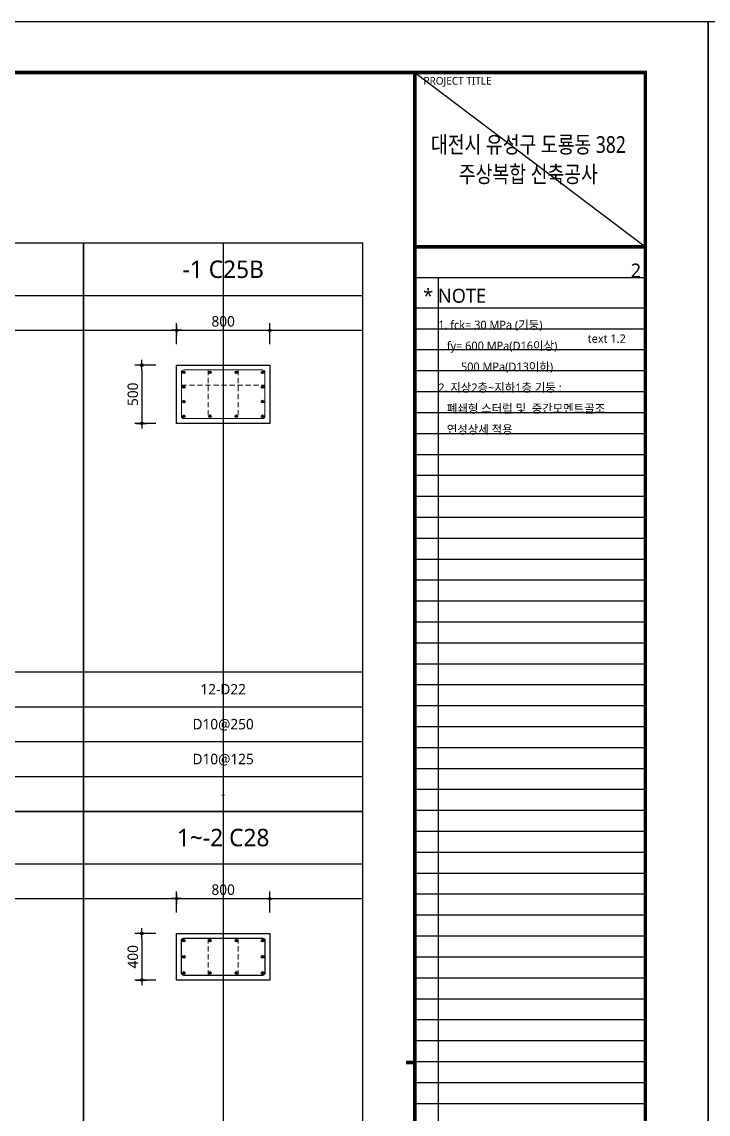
# Model space of a CAD drawing. Header units: millimetres. Extents: x 0 to 252030, y -124740 to 196020.
# Drawn here: x 120129 to 126030, y 168809 to 178200 of the extents above; entities that cross this region are included whole.
import ezdxf
from ezdxf.enums import TextEntityAlignment as Align

# ---------------------------------------------------------------- set-up
doc = ezdxf.new("R2010")
doc.units = ezdxf.units.MM
doc.header["$LTSCALE"] = 30
doc.linetypes.add('HID', pattern=[2.3, 1.5, -0.8])
doc.layers.get('DEFPOINTS').update_dxf_attribs({"color": 142})
for name, color, linetype in [('0-SEC1', 3, 'Continuous'), ('CON', 2, 'Continuous'), ('DIM', 7, 'Continuous'), ('S-철근', 3, 'Continuous'), ('SHEET', 7, 'Continuous'), ('TEX', 3, 'Continuous'), ('TXT', 3, 'Continuous'), ('XR-FORM_(도룡동)$0$AA-SHEET', 9, 'Continuous'), ('XR-FORM_(도룡동)$0$Sheet', 7, 'Continuous'), ('XR-FORM_(도룡동)$0$Sheet-text', 3, 'Continuous')]:
    doc.layers.add(name, color=color, linetype=linetype)
doc.layers.add('HoopBar', color=1, linetype='Continuous', lineweight=0)
doc.layers.add('TieBar', color=7, linetype='HID', lineweight=0)
doc.styles.get("Standard").update_dxf_attribs({"font": 'malgun.ttf'})
doc.styles.add('XR-FORM_(도룡동)$3$맑은고딕', font='malgun.ttf')
doc.styles.add('맑은 고딕', font='malgun.ttf')
doc.dimstyles.new('30NDIM', dxfattribs={"dimscale": 50, "dimtxt": 3, "dimasz": 1.5, "dimexe": 2, "dimexo": 6, "dimgap": 1, "dimtad": 1, "dimdec": 0, "dimrnd": 0.25, "dimzin": 0, "dimdsep": 46, "dimtxsty": 'Standard', "dimblk": 'Z_DOT', "dimcen": 5, "dimclrd": 256, "dimclre": 256, "dimclrt": 3, "dimadec": 0, "dimazin": 0, "dimtm": 1e-09, "dimtfac": 1, "dimtdec": 0, "dimtix": 1, "dimtmove": 2, "dimatfit": 1, "dimldrblk": 'Z_DOT', "dimfxl": 1, "dimtolj": 1, "dimtzin": 0, "dimarcsym": 0})

# ---------------------------------------------------------------- blocks, each defined once
blk = doc.blocks.new('XR-FORM_(도룡동)$0$S')
at = {"layer": 'DEFPOINTS'}
for p, q in [((75750, 52950), (82250, 52950)), ((75640, 52073), (82226, 52073)), ((76315, 52073), (76315, 20700)), ((82250, 51196), (75640, 51196)), ((82250, 50596), (75640, 50596)), ((82250, 49996), (75640, 49996)), ((82250, 49396), (75640, 49396)), ((82250, 48796), (75640, 48796)), ((82250, 48196), (75640, 48196)), ((82250, 47596), (75640, 47596)), ((82250, 46996), (75640, 46996)), ((82250, 46396), (75640, 46396)), ((82250, 45796), (75640, 45796)), ((82250, 45196), (75640, 45196)), ((82250, 44596), (75640, 44596)), ((82250, 43996), (75640, 43996)), ((82250, 43396), (75640, 43396)), ((82250, 42796), (75640, 42796)), ((82250, 42196), (75640, 42196)), ((82250, 41596), (75640, 41596)), ((82250, 40996), (75640, 40996)), ((82250, 40396), (75640, 40396)), ((82250, 39796), (75640, 39796)), ((82250, 39196), (75640, 39196)), ((82250, 38596), (75640, 38596)), ((82250, 37996), (75640, 37996)), ((82250, 37396), (75640, 37396)), ((82250, 36796), (75640, 36796)), ((82250, 36196), (75640, 36196)), ((82250, 35596), (75640, 35596)), ((82250, 34996), (75640, 34996)), ((82250, 34396), (75640, 34396)), ((82250, 33796), (75640, 33796)), ((82250, 33196), (75640, 33196)), ((82250, 32596), (75640, 32596)), ((82250, 31996), (75640, 31996)), ((82250, 31396), (75640, 31396)), ((82250, 30796), (75640, 30796)), ((82250, 30196), (75640, 30196)), ((82250, 29596), (75640, 29596)), ((82250, 28996), (75640, 28996)), ((82250, 28396), (75640, 28396))]:
    blk.add_line(p, q, dxfattribs=at)
at = {"layer": 'XR-FORM_(도룡동)$0$AA-SHEET', "const_width": 99.9}
blk.add_lwpolyline([(75750, 52950), (82250, 52950)], dxfattribs=at)
at = {"layer": 'XR-FORM_(도룡동)$0$Sheet', "const_width": 100}
blk.add_lwpolyline([(1850, 57950), (82250, 57950), (82250, 1200), (1850, 1200)], close=True, dxfattribs=at)
for points in [[(75640, 57950), (75640, 1200)], [(75640, 52950), (82250, 52950)]]:
    blk.add_lwpolyline(points, dxfattribs=at)
at = {"layer": 'XR-FORM_(도룡동)$0$Sheet', "linetype": 'Continuous', "const_width": 100}
blk.add_lwpolyline([(75640, 29575), (75390, 29575)], dxfattribs=at)
at = {"layer": 'DEFPOINTS', "style": 'XR-FORM_(도룡동)$3$맑은고딕'}
blk.add_text('2', height=400, dxfattribs=at).set_placement((82126, 52273), align=Align.MIDDLE_RIGHT)
blk.add_text('text 1.2', height=240, dxfattribs=at).set_placement((80599, 50202))
at = {"layer": 'XR-FORM_(도룡동)$0$Sheet', "style": 'XR-FORM_(도룡동)$3$맑은고딕'}
blk.add_text('PROJECT TITLE', height=220, dxfattribs=at).set_placement((75890, 57600))
at = {"layer": 'XR-FORM_(도룡동)$0$Sheet-text', "style": 'XR-FORM_(도룡동)$3$맑은고딕'}
blk.add_text('* NOTE', height=400, dxfattribs=at).set_placement((75881, 51550), align=Align.MIDDLE_LEFT)
blk = doc.blocks.new('XR-FORM_(도룡동)', base_point=(101.33, -56114.51))
at = {"layer": 'DEFPOINTS'}
blk.add_line((377.95, 289.75), (411, 264.75), dxfattribs=at)
blk.add_lwpolyline([(0, 0), (420, 0), (420, 297), (0, 297)], close=True, dxfattribs=at)
at = {"xscale": 0.005, "yscale": 0.005, "zscale": 0.005}
blk.add_blockref('XR-FORM_(도룡동)$0$S', (-0.25, 0), dxfattribs=at)
at = {"layer": 'XR-FORM_(도룡동)$0$Sheet-text', "style": 'XR-FORM_(도룡동)$3$맑은고딕', "width": 0.8}
for s, p in [('대전시 유성구 도룡동 382', (394.23, 279.42)), ('주상복합 신축공사', (394.23, 275.17))]:
    blk.add_text(s, height=2.4, dxfattribs=at).set_placement(p, align=Align.MIDDLE_CENTER)
blk = doc.blocks.new('NOTE-기둥일람표')
at = {"layer": 'TEX', "style": '맑은 고딕'}
for s, p in [('1. fck= 30 MPa (기둥)', (0, -144)), ('   fy= 600 MPa(D16이상) ', (0, -324)), ('        500 MPa(D13이하)', (0, -504)), ('2. 지상2층~지하1층 기둥 : ', (0, -684)), ('   폐쇄형 스터럽 및  중간모멘트골조', (0, -864)), ('   연성상세 적용', (0, -1044))]:
    blk.add_text(s, height=72, dxfattribs=at).set_placement(p, align=Align.MIDDLE_LEFT)
blk = doc.blocks.new('Z_DOT')
at = {"layer": 'DIM', "color": 0}
for p, q in [((-1, 0), (1, 0)), ((0, -1), (0, 1))]:
    blk.add_line(p, q, dxfattribs=at)
for radius in [0.25, 0.125]:
    blk.add_circle((0, 0), radius, dxfattribs=at)
blk = doc.blocks.new('*D1260')
at = {"layer": 'DEFPOINTS', "color": 0, "transparency": 16777216}
for p in [(121459.8, 175248), (121159.8, 174748), (121459.8, 174748)]:
    blk.add_point(p, dxfattribs=at)
at = {"layer": 'DIM', "lineweight": -2, "transparency": 16777216}
for p, q in [((121279.8, 175248), (121099.8, 175248)), ((121159.8, 175203), (121159.8, 174793)), ((121279.8, 174748), (121099.8, 174748))]:
    blk.add_line(p, q, dxfattribs=at)
at = {"layer": 'DIM', "lineweight": -2, "transparency": 16777216, "xscale": 45, "yscale": 45, "zscale": 45}
for p, rotation in [((121159.8, 175248), 90), ((121159.8, 174748), 270)]:
    blk.add_blockref('Z_DOT', p, dxfattribs=dict(at, rotation=rotation))
at = {"layer": 'DIM', "color": 3, "transparency": 16777216, "insert": (121083.3, 174998), "char_height": 90, "attachment_point": 5, "rotation": 90}
blk.add_mtext('\\A1;500', dxfattribs=at)
blk = doc.blocks.new('*D1261')
at = {"layer": 'DEFPOINTS', "color": 0, "transparency": 16777216}
for p in [(122259.8, 175548), (121459.8, 175248), (122259.8, 175248)]:
    blk.add_point(p, dxfattribs=at)
at = {"layer": 'DIM', "lineweight": -2, "transparency": 16777216}
for p, q in [((121459.8, 175428), (121459.8, 175608)), ((121504.8, 175548), (122214.8, 175548)), ((122259.8, 175428), (122259.8, 175608))]:
    blk.add_line(p, q, dxfattribs=at)
at = {"layer": 'DIM', "lineweight": -2, "transparency": 16777216, "xscale": 45, "yscale": 45, "zscale": 45, "rotation": 180}
blk.add_blockref('Z_DOT', (121459.8, 175548), dxfattribs=at)
at = {"layer": 'DIM', "lineweight": -2, "transparency": 16777216, "xscale": 45, "yscale": 45, "zscale": 45}
blk.add_blockref('Z_DOT', (122259.8, 175548), dxfattribs=at)
at = {"layer": 'DIM', "color": 3, "transparency": 16777216, "insert": (121859.8, 175624.5), "char_height": 90, "attachment_point": 5}
blk.add_mtext('\\A1;800', dxfattribs=at)
blk = doc.blocks.new('*U58')
at = {"layer": 'DEFPOINTS'}
for p, q in [((-1200, 4886), (-1200, 0)), ((-2400, 4136), (0, 4136))]:
    blk.add_line(p, q, dxfattribs=at)
at = {"layer": 'SHEET'}
blk.add_line((-2400, 4436), (0, 4436), dxfattribs=at)
at = {"layer": 'SHEET', "color": 6}
for p, q in [((-2400, 1200), (0, 1200)), ((-2400, 900), (0, 900)), ((-2400, 600), (0, 600)), ((-2400, 300), (0, 300))]:
    blk.add_line(p, q, dxfattribs=at)
at = {"layer": 'SHEET'}
blk.add_lwpolyline([(0, 4886), (-2400, 4886), (-2400, 0), (0, 0)], close=True, dxfattribs=at)
blk = doc.blocks.new('*D1319')
at = {"layer": 'DEFPOINTS', "color": 0, "transparency": 16777216}
for p in [(121459.8, 170362), (121159.8, 169962), (121459.8, 169962)]:
    blk.add_point(p, dxfattribs=at)
at = {"layer": 'DIM', "lineweight": -2, "transparency": 16777216}
for p, q in [((121279.8, 170362), (121099.8, 170362)), ((121159.8, 170317), (121159.8, 170007)), ((121279.8, 169962), (121099.8, 169962))]:
    blk.add_line(p, q, dxfattribs=at)
at = {"layer": 'DIM', "lineweight": -2, "transparency": 16777216, "xscale": 45, "yscale": 45, "zscale": 45}
for p, rotation in [((121159.8, 170362), 90), ((121159.8, 169962), 270)]:
    blk.add_blockref('Z_DOT', p, dxfattribs=dict(at, rotation=rotation))
at = {"layer": 'DIM', "color": 3, "transparency": 16777216, "insert": (121083.3, 170162), "char_height": 90, "attachment_point": 5, "rotation": 90}
blk.add_mtext('\\A1;400', dxfattribs=at)
blk = doc.blocks.new('*D1320')
at = {"layer": 'DEFPOINTS', "color": 0, "transparency": 16777216}
for p in [(122259.8, 170662), (121459.8, 170362), (122259.8, 170362)]:
    blk.add_point(p, dxfattribs=at)
at = {"layer": 'DIM', "lineweight": -2, "transparency": 16777216}
for p, q in [((121459.8, 170542), (121459.8, 170722)), ((121504.8, 170662), (122214.8, 170662)), ((122259.8, 170542), (122259.8, 170722))]:
    blk.add_line(p, q, dxfattribs=at)
at = {"layer": 'DIM', "lineweight": -2, "transparency": 16777216, "xscale": 45, "yscale": 45, "zscale": 45, "rotation": 180}
blk.add_blockref('Z_DOT', (121459.8, 170662), dxfattribs=at)
at = {"layer": 'DIM', "lineweight": -2, "transparency": 16777216, "xscale": 45, "yscale": 45, "zscale": 45}
blk.add_blockref('Z_DOT', (122259.8, 170662), dxfattribs=at)
at = {"layer": 'DIM', "color": 3, "transparency": 16777216, "insert": (121859.8, 170738.5), "char_height": 90, "attachment_point": 5}
blk.add_mtext('\\A1;800', dxfattribs=at)

msp = doc.modelspace()

# ---------------------------------------------------------------- hatches: boundary and pattern name
at = {"layer": 'S-철근'}
h = msp.add_hatch(color=256, dxfattribs=at)
edge = h.paths.add_edge_path()
edge.add_arc((121520.75027, 175187.00024), 11.1, 0, 180)
edge.add_arc((121520.75027, 175187.00024), 11.1, 180, 360)
h = msp.add_hatch(color=256, dxfattribs=at)
edge = h.paths.add_edge_path()
edge.add_arc((121746.75027, 175187.00024), 11.1, 0, 180)
edge.add_arc((121746.75027, 175187.00024), 11.1, 180, 360)
h = msp.add_hatch(color=256, dxfattribs=at)
edge = h.paths.add_edge_path()
edge.add_arc((121972.75027, 175187.00024), 11.1, 0, 180)
edge.add_arc((121972.75027, 175187.00024), 11.1, 180, 360)
h = msp.add_hatch(color=256, dxfattribs=at)
edge = h.paths.add_edge_path()
edge.add_arc((122198.75027, 175187.00024), 11.1, 0, 180)
edge.add_arc((122198.75027, 175187.00024), 11.1, 180, 360)
h = msp.add_hatch(color=256, dxfattribs=at)
edge = h.paths.add_edge_path()
edge.add_arc((121520.75027, 175061.00024), 11.1, 0, 180)
edge.add_arc((121520.75027, 175061.00024), 11.1, 180, 360)
h = msp.add_hatch(color=256, dxfattribs=at)
edge = h.paths.add_edge_path()
edge.add_arc((122198.75027, 175061.00024), 11.1, 0, 180)
edge.add_arc((122198.75027, 175061.00024), 11.1, 180, 360)
h = msp.add_hatch(color=256, dxfattribs=at)
edge = h.paths.add_edge_path()
edge.add_arc((121520.75027, 174935.00024), 11.1, 0, 180)
edge.add_arc((121520.75027, 174935.00024), 11.1, 180, 360)
h = msp.add_hatch(color=256, dxfattribs=at)
edge = h.paths.add_edge_path()
edge.add_arc((122198.75027, 174935.00024), 11.1, 0, 180)
edge.add_arc((122198.75027, 174935.00024), 11.1, 180, 360)
h = msp.add_hatch(color=256, dxfattribs=at)
edge = h.paths.add_edge_path()
edge.add_arc((121520.75027, 174809.00024), 11.1, 0, 180)
edge.add_arc((121520.75027, 174809.00024), 11.1, 180, 360)
h = msp.add_hatch(color=256, dxfattribs=at)
edge = h.paths.add_edge_path()
edge.add_arc((121746.75027, 174809.00024), 11.1, 0, 180)
edge.add_arc((121746.75027, 174809.00024), 11.1, 180, 360)
h = msp.add_hatch(color=256, dxfattribs=at)
edge = h.paths.add_edge_path()
edge.add_arc((121972.75027, 174809.00024), 11.1, 0, 180)
edge.add_arc((121972.75027, 174809.00024), 11.1, 180, 360)
h = msp.add_hatch(color=256, dxfattribs=at)
edge = h.paths.add_edge_path()
edge.add_arc((122198.75027, 174809.00024), 11.1, 0, 180)
edge.add_arc((122198.75027, 174809.00024), 11.1, 180, 360)
h = msp.add_hatch(color=256, dxfattribs=at)
edge = h.paths.add_edge_path()
edge.add_arc((121520.75027, 170301.00024), 11.1, 0, 180)
edge.add_arc((121520.75027, 170301.00024), 11.1, 180, 360)
h = msp.add_hatch(color=256, dxfattribs=at)
edge = h.paths.add_edge_path()
edge.add_arc((121746.75027, 170301.00024), 11.1, 0, 180)
edge.add_arc((121746.75027, 170301.00024), 11.1, 180, 360)
h = msp.add_hatch(color=256, dxfattribs=at)
edge = h.paths.add_edge_path()
edge.add_arc((121972.75027, 170301.00024), 11.1, 0, 180)
edge.add_arc((121972.75027, 170301.00024), 11.1, 180, 360)
h = msp.add_hatch(color=256, dxfattribs=at)
edge = h.paths.add_edge_path()
edge.add_arc((122198.75027, 170301.00024), 11.1, 0, 180)
edge.add_arc((122198.75027, 170301.00024), 11.1, 180, 360)
h = msp.add_hatch(color=256, dxfattribs=at)
edge = h.paths.add_edge_path()
edge.add_arc((121520.75027, 170162.00024), 11.1, 0, 180)
edge.add_arc((121520.75027, 170162.00024), 11.1, 180, 360)
h = msp.add_hatch(color=256, dxfattribs=at)
edge = h.paths.add_edge_path()
edge.add_arc((122198.75027, 170162.00024), 11.1, 0, 180)
edge.add_arc((122198.75027, 170162.00024), 11.1, 180, 360)
h = msp.add_hatch(color=256, dxfattribs=at)
edge = h.paths.add_edge_path()
edge.add_arc((121520.75027, 170023.00024), 11.1, 0, 180)
edge.add_arc((121520.75027, 170023.00024), 11.1, 180, 360)
h = msp.add_hatch(color=256, dxfattribs=at)
edge = h.paths.add_edge_path()
edge.add_arc((121746.75027, 170023.00024), 11.1, 0, 180)
edge.add_arc((121746.75027, 170023.00024), 11.1, 180, 360)
h = msp.add_hatch(color=256, dxfattribs=at)
edge = h.paths.add_edge_path()
edge.add_arc((121972.75027, 170023.00024), 11.1, 0, 180)
edge.add_arc((121972.75027, 170023.00024), 11.1, 180, 360)
h = msp.add_hatch(color=256, dxfattribs=at)
edge = h.paths.add_edge_path()
edge.add_arc((122198.75027, 170023.00024), 11.1, 0, 180)
edge.add_arc((122198.75027, 170023.00024), 11.1, 180, 360)

# ---------------------------------------------------------------- linework, layer by layer
at = {"layer": 'CON', "color": 8}
for points in [[(121459.75027, 174748.00024), (121459.75027, 175248.00024), (122259.75027, 175248.00024), (122259.75027, 174748.00024)], [(121459.75027, 169962.00024), (121459.75027, 170362.00024), (122259.75027, 170362.00024), (122259.75027, 169962.00024)]]:
    msp.add_lwpolyline(points, close=True, dxfattribs=at)
at = {"layer": 'HoopBar', "color": 3}
msp.add_lwpolyline([(121522.32027, 174788.37024, -0.4142135624), (121500.12027, 174810.57024), (121500.12027, 175185.43024, -0.4142135624), (121522.32027, 175207.63024), (122197.18027, 175207.63024, -0.4142135624), (122219.38027, 175185.43024), (122219.38027, 174810.57024, -0.4142135624), (122197.18027, 174788.37024), (121522.32027, 174788.37024)], format="xyb", dxfattribs=at)
at = {"layer": 'S-철근'}
msp.add_lwpolyline([(121522.32027, 170002.37024, -0.4142135624), (121500.12027, 170024.57024), (121500.12027, 170299.43024, -0.4142135624), (121522.32027, 170321.63024), (122197.18027, 170321.63024, -0.4142135624), (122219.38027, 170299.43024), (122219.38027, 170024.57024, -0.4142135624), (122197.18027, 170002.37024), (121522.32027, 170002.37024)], format="xyb", dxfattribs=at)
for centre in [(121520.75027, 175187.00024), (121746.75027, 175187.00024), (121972.75027, 175187.00024), (122198.75027, 175187.00024), (121520.75027, 175061.00024), (122198.75027, 175061.00024), (121520.75027, 174935.00024), (122198.75027, 174935.00024), (121520.75027, 174809.00024), (121746.75027, 174809.00024), (121972.75027, 174809.00024), (122198.75027, 174809.00024), (121520.75027, 170301.00024), (121746.75027, 170301.00024), (121972.75027, 170301.00024), (122198.75027, 170301.00024), (121520.75027, 170162.00024), (122198.75027, 170162.00024), (121520.75027, 170023.00024), (121746.75027, 170023.00024), (121972.75027, 170023.00024), (122198.75027, 170023.00024)]:
    msp.add_circle(centre, 11.1, dxfattribs=at)
at = {"layer": 'TieBar'}
for p, q in [((121730.88527, 175207.63024), (121730.88527, 174788.37024)), ((121988.61527, 175207.63024), (121988.61527, 174788.37024)), ((121500.12027, 175076.86524), (122219.38027, 175076.86524)), ((121730.88527, 170321.63024), (121730.88527, 170002.37024)), ((121988.61527, 170321.63024), (121988.61527, 170002.37024))]:
    msp.add_line(p, q, dxfattribs=at)

# ---------------------------------------------------------------- block references
for p in [(120659.75027, 171412.00041), (123059.75027, 171412.00041), (120659.75027, 166526.00041), (123059.75027, 166526.00041)]:
    msp.add_blockref('*U58', p)
at = {"layer": '0-SEC1', "xscale": 60, "yscale": 60, "zscale": 60}
for p in [(106910.02429, -3206490.57868), (132110.02429, -3206490.57868)]:
    msp.add_blockref('XR-FORM_(도룡동)', p, dxfattribs=at)
at = {"layer": 'S-철근'}
msp.add_blockref('NOTE-기둥일람표', (123709.3931, 175738.91905), dxfattribs=at)

# ---------------------------------------------------------------- texts
at = {"layer": 'TXT', "color": 2, "style": '맑은 고딕'}
for s, p in [('-1 C25B', (121859.75027, 176073.00024)), ('1~-2 C28', (121859.75027, 171187.00024))]:
    msp.add_text(s, height=150, dxfattribs=at).set_placement(p, align=Align.MIDDLE_CENTER)
at = {"layer": 'TXT', "style": '맑은 고딕'}
for s, p in [('12-D22', (121859.75027, 172462.00024)), ('D10@250', (121859.75027, 172162.00024)), ('D10@125', (121859.75027, 171862.00024)), ('-', (121859.75027, 171562.00024))]:
    msp.add_text(s, height=90, dxfattribs=at).set_placement(p, align=Align.MIDDLE_CENTER)

# ---------------------------------------------------------------- dimensions: what is measured, and where the dimension line sits
at = {"layer": 'DIM'}
for base, p1, p2, picture, middle in [((122259.75027, 175548.00024), (121459.75027, 175248.00024), (122259.75027, 175248.00024), '*D1261', (121859.75027, 175624.4982)), ((122259.75027, 170662.00024), (121459.75027, 170362.00024), (122259.75027, 170362.00024), '*D1320', (121859.75027, 170738.4982))]:
    dim = msp.add_linear_dim(base=base, p1=p1, p2=p2, dimstyle='30NDIM', override={"dimscale": 30, "dimtxsty": 'Standard'}, dxfattribs=at)
    dim.commit()
    dim.dimension.update_dxf_attribs({"geometry": picture, "text_midpoint": middle})
for base, p1, p2, picture, middle in [((121159.75027, 174748.00024), (121459.75027, 175248.00024), (121459.75027, 174748.00024), '*D1260', (121083.25231, 174998.00024)), ((121159.75027, 169962.00024), (121459.75027, 170362.00024), (121459.75027, 169962.00024), '*D1319', (121083.25231, 170162.00024))]:
    dim = msp.add_linear_dim(base=base, p1=p1, p2=p2, angle=270, dimstyle='30NDIM', override={"dimscale": 30, "dimtxsty": 'Standard'}, dxfattribs=at)
    dim.commit()
    dim.dimension.update_dxf_attribs({"geometry": picture, "text_midpoint": middle})

doc.saveas('drawing.dxf')
